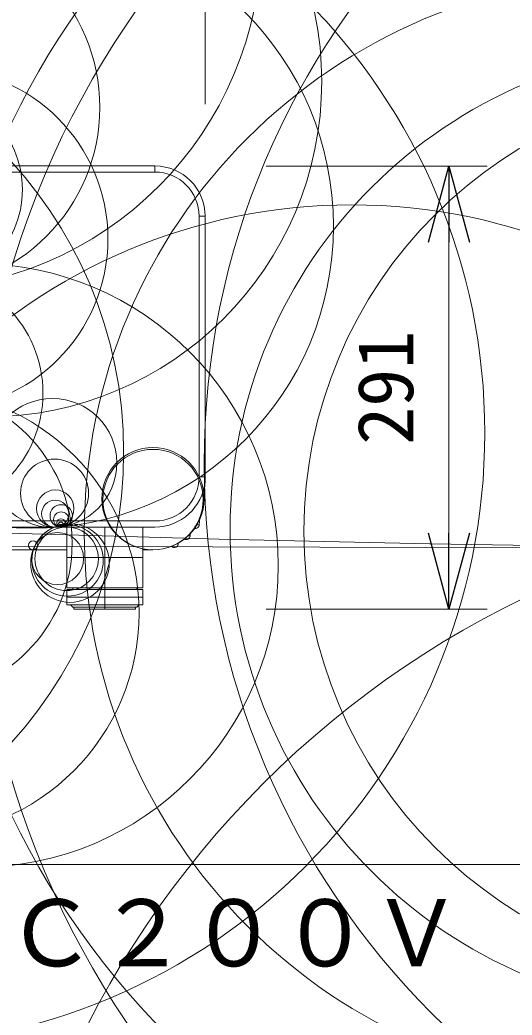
# Model space of a CAD drawing. Units: millimetres, scale not verified. Extents: x -8291 to 8336, y -216 to 16646.
# Drawn here: x -16.52 to -0.36, y 3.54 to 36.21 of the extents above; entities that cross this region are included whole.
import ezdxf
from ezdxf.enums import TextEntityAlignment as Align

# ---------------------------------------------------------------- set-up
doc = ezdxf.new("R2010")
doc.units = ezdxf.units.MM
doc.header["$LTSCALE"] = 0.125
doc.layers.add('0-0_0', color=7, linetype='Continuous')
doc.layers.add('0-1_MOJI1', color=7, linetype='Continuous')
for name, color, linetype, lineweight in [('0-2_WAKU', 1, 'Continuous', 18), ('0-4_SUNPO', 3, 'Continuous', 18), ('0-5_GAIKEI', 1, 'Continuous', 18)]:
    doc.layers.add(name, color=color, linetype=linetype, lineweight=lineweight)
doc.styles.add('ＭＳ ゴシック', font='')
doc.styles.get('ＭＳ ゴシック').set_extended_font_data('MS Gothic')

# ---------------------------------------------------------------- blocks, each defined once
blk = doc.blocks.new('_Open30')
at = {"layer": '0-0_0'}
blk.add_line((0, 0), (-1, 0), dxfattribs=at)
blk.add_lwpolyline([(-1, 0.26795), (0, 0), (-1, -0.26795)], dxfattribs=at)
blk = doc.blocks.new('D1')
at = {"layer": '0-4_SUNPO'}
for p, q in [((23.0624, 346.9538), (23.0624, 354.2038)), ((54.0624, 346.9538), (54.0624, 354.2038)), ((25.5624, 352.9538), (51.5624, 352.9538))]:
    blk.add_line(p, q, dxfattribs=at)
at = {"layer": '0-4_SUNPO', "xscale": 2.5, "yscale": 2.5, "rotation": 180}
blk.add_blockref('_Open30', (23.0624, 352.9538), dxfattribs=at)
at = {"layer": '0-4_SUNPO', "xscale": 2.5, "yscale": 2.5}
blk.add_blockref('_Open30', (54.0624, 352.9538), dxfattribs=at)
at = {"layer": '0-4_SUNPO', "color": 7, "style": 'ＭＳ ゴシック'}
blk.add_text('620', height=1.833, dxfattribs=at).set_placement((36.6874, 353.5788), align=Align.BOTTOM_LEFT)
blk = doc.blocks.new('D2')
at = {"layer": '0-4_SUNPO'}
for p, q in [((56.0688, 344.9245), (63.3188, 344.9245)), ((62.0688, 342.4245), (62.0688, 332.8745)), ((56.0688, 330.3745), (63.3188, 330.3745))]:
    blk.add_line(p, q, dxfattribs=at)
at = {"layer": '0-4_SUNPO', "xscale": 2.5, "yscale": 2.5}
for p, rotation in [((62.0688, 344.9245), 90), ((62.0688, 330.3745), 270)]:
    blk.add_blockref('_Open30', p, dxfattribs=dict(at, rotation=rotation))
at = {"layer": '0-4_SUNPO', "color": 7, "style": 'ＭＳ ゴシック'}
blk.add_text('291', height=1.833, rotation=90, dxfattribs=at).set_placement((61.4438, 335.7745), align=Align.BOTTOM_LEFT)

msp = doc.modelspace()

# ---------------------------------------------------------------- linework, layer by layer
at = {"layer": '0-2_WAKU', "color": 4}
msp.add_line((-62.4985, 8.4876), (62.5015, 8.4876), dxfattribs=at)
at = {"layer": '0-5_GAIKEI', "color": 7}
for p, q in [((-39.7861, 31.4122), (-12.0861, 31.4122)), ((-10.4361, 29.7622), (-10.4361, 21.2122)), ((-10.4429, 21.0622), (-10.5077, 20.321)), ((-14.9861, 19.5622), (-14.9861, 17.5622)), ((-12.4861, 17.5622), (-12.4861, 19.5622)), ((-16.8364, 18.8122), (-16.0929, 18.8122)), ((-14.9862, 18.8122), (-16.0929, 18.8122)), ((-12.1517, 18.8122), (-12.4861, 18.8122)), ((-14.9861, 17.5122), (-14.9861, 17.0122)), ((-12.4861, 17.0122), (-12.4861, 17.5122)), ((-14.9861, 17.0122), (-12.4861, 17.0122))]:
    msp.add_line(p, q, dxfattribs=at)
at = {"layer": '0-5_GAIKEI'}
for p, q in [((-12.0861, 31.4122), (-12.0861, 31.2122)), ((-12.0861, 31.2122), (-21.7046, 31.2122)), ((-10.6361, 21.2122), (-10.6361, 29.7622)), ((-10.6361, 29.7622), (-10.4361, 29.7622)), ((-10.6361, 21.2122), (-10.4361, 21.2122)), ((-39.7861, 19.7622), (-12.0861, 19.7622)), ((-10.7232, 19.6365), (-10.6298, 19.6316)), ((-10.6181, 19.8533), (-10.6298, 19.6316)), ((-15.3896, 19.5556), (-36.4825, 19.5556)), ((-12.0861, 19.5622), (-15.1656, 19.5622)), ((-14.9861, 19.5622), (-12.4861, 19.5622)), ((-13.7361, 19.5622), (-13.7361, 16.8622)), ((-10.9258, 19.3577), (-10.9306, 19.2666)), ((-11.0102, 19.2708), (-10.9306, 19.2666)), ((-15.9538, 18.9066), (-15.9535, 18.9066)), ((-14.9861, 18.5622), (-12.4861, 18.5622)), ((-14.9861, 17.5622), (-12.4861, 17.5622)), ((-14.9861, 17.5122), (-12.4861, 17.5122)), ((-14.7861, 17.5622), (-14.7861, 17.5122)), ((-12.6861, 17.5622), (-12.6861, 17.5122)), ((-14.9861, 17.2622), (-12.4861, 17.2622)), ((-14.8611, 17.0122), (-14.7861, 16.9372)), ((-12.6861, 16.9372), (-12.6111, 17.0122)), ((-14.7861, 16.9372), (-12.6861, 16.9372)), ((-14.7486, 16.9372), (-14.7486, 16.8622)), ((-14.7486, 16.8622), (-12.7236, 16.8622)), ((-12.7236, 16.8622), (-12.7236, 16.9372))]:
    msp.add_line(p, q, dxfattribs=at)
at = {"layer": '0-5_GAIKEI', "color": 7}
for centre, radius in [((22.2509, 8332.3915), 8313.5778), ((17.775, 1093.9606), 1075.1461), ((-12.1529, 20.491), 1.6788), ((-12.1517, 20.4623), 1.6501), ((-12.1517, 20.4622), 1.65)]:
    msp.add_circle(centre, radius, dxfattribs=at)
at = {"layer": '0-5_GAIKEI'}
for centre, radius in [((-189.5108, 7.2816), 223.0212), ((-68.4377, 23.798), 83.1425), ((2.7192, 24.8885), 44.3139), ((-10.8566, 22.0194), 43.975), ((-20.1508, 38.9162), 11.5681), ((11.2897, 19.68), 29.3099), ((6.8656, 21.4645), 26.2441), ((15.046, 21.6473), 25.5182), ((-9.4453, 21.5272), 24.1064), ((-17.6231, 34.1895), 11.015), ((-21.3718, 22.6464), 20.1188), ((-16.1406, 29.4386), 9.917), ((-19.8771, 33.3343), 5.9795), ((3.8715, 19.3939), 18.2798), ((-27.2864, 22.0242), 14.1715), ((6.2648, 19.4848), 15.8849), ((-19.2334, 29.02), 5.6005), ((7.4774, 19.4295), 14.6715), ((-19.7196, 30.6396), 3.2802), ((-5.6211, 11.2363), 18.8997), ((-17.9416, 18.2975), 9.9057), ((-19.7357, 23.9546), 3.9709), ((-19.9404, 16.741), 7.3302), ((-19.8436, 19.0333), 5.036), ((-15.4527, 21.6672), 2.1153), ((-15.3838, 20.6725), 1.1181), ((-15.3613, 20.1682), 0.6134), ((13.6603, -11.0524), 31.3866), ((-15.3642, 19.9992), 0.4444), ((-15.166, 19.9293), 0.3671), ((-15.1687, 19.8093), 0.247), ((-14.8778, 18.3787), 1.29), ((-14.9567, 18.4661), 1.1724), ((-15.1746, 19.6985), 0.1361), ((-15.1799, 19.6444), 0.0818), ((-15.1845, 19.612), 0.0491), ((-15.1879, 19.5941), 0.0309), ((-15.287, 18.528), 0.8545), ((-14.986, 18.5203), 1.0419), ((-15.1916, 19.5797), 0.0159), ((-15.1943, 19.5722), 0.00797), ((-15.1965, 19.568), 0.00327), ((-15.1977, 19.5668), 0.0016), ((-15.1981, 19.5665), 0.00102), ((-16.0929, 18.9622), 0.15), ((-16.0925, 18.962), 0.1495)]:
    msp.add_circle(centre, radius, dxfattribs=at)
at = {"layer": '0-5_GAIKEI', "color": 7}
for centre, start, end in [((-12.0861, 29.7622), 0, 90), ((-12.0861, 21.2122), 354.78409, 360)]:
    msp.add_arc(centre, 1.65, start, end, dxfattribs=at)
at = {"layer": '0-5_GAIKEI'}
for centre, radius, start, end in [((-12.0861, 29.7622), 1.45, 0, 90), ((-12.0861, 21.2122), 1.45, 270, 0), ((-12.0861, 21.2122), 1.65, 270, 354.78409), ((-10.7546, 19.6381), 0.125, 250.25726, 357), ((-11.4499, 19.0121), 0.125, 221.90697, 9.74525), ((-11.0554, 19.2731), 0.125, 235.73168, 357)]:
    msp.add_arc(centre, radius, start, end, dxfattribs=at)

# ---------------------------------------------------------------- block references
at = {"layer": '0-4_SUNPO'}
for name in ['D1', 'D2']:
    msp.add_blockref(name, (-64.4985, -313.5124), dxfattribs=at)

# ---------------------------------------------------------------- texts
at = {"layer": '0-1_MOJI1', "style": 'ＭＳ ゴシック'}
msp.add_text('ＡＣ２００Ｖ\u3000５０Ｈｚ／６０Ｈｚ', height=2.199, dxfattribs=at).set_placement((-19.9985, 4.4876), align=Align.BOTTOM_LEFT)

doc.saveas('drawing.dxf')
